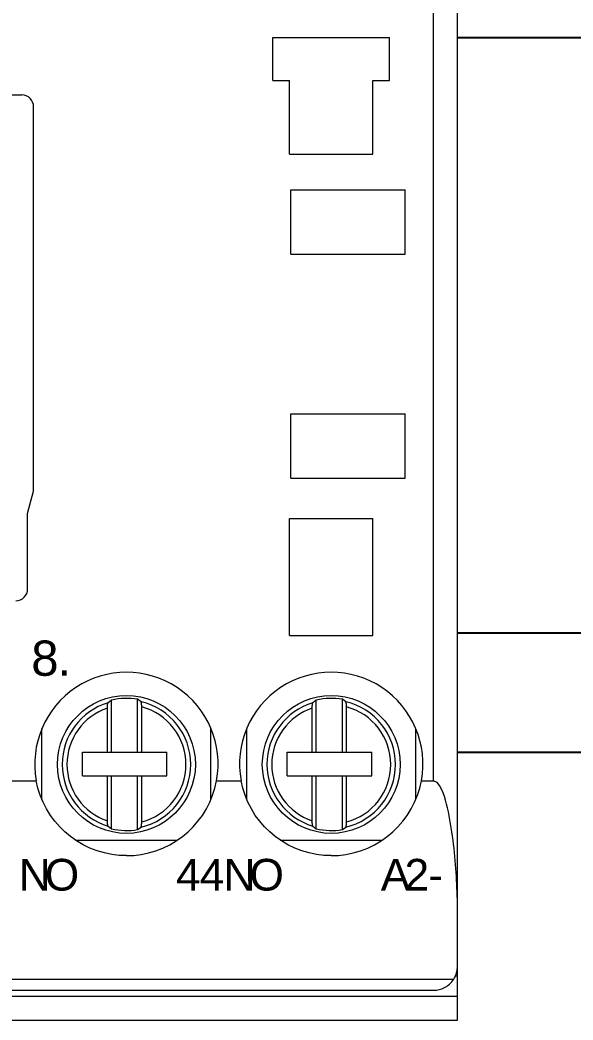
# Model space of a CAD drawing. Header units: millimetres. Extents: x 42356 to 50646, y 31507 to 39566.
# Drawn here: x 47762.25 to 47785.48, y 37788.77 to 37830.76 of the extents above; entities that cross this region are included whole.
import ezdxf

# ---------------------------------------------------------------- set-up
doc = ezdxf.new("R2010")
doc.units = ezdxf.units.MM
doc.set_wipeout_variables(frame=1)
doc.layers.add('000-PI-Oprema', color=30, linetype='Continuous', lineweight=5)
doc.layers.add('004-PI-DIN Šina', color=3, linetype='Continuous')
doc.styles.get("Standard").update_dxf_attribs({"font": 'arial.ttf'})

# ---------------------------------------------------------------- blocks, each defined once
blk = doc.blocks.new('*U322')
at = {"layer": '004-PI-DIN Šina'}
blk.add_lwpolyline([(530, -17.5), (530, 17.5), (0, 17.5), (0, -17.5)], close=True, dxfattribs=at)
for points in [[(0, 12.5), (530, 12.5)], [(0, -12.5), (530, -12.5)]]:
    blk.add_lwpolyline(points, dxfattribs=at)
blk = doc.blocks.new('3RH21401FB40')
blk.add_wipeout([(47270.371, 37985.986), (47315.371, 37985.986), (47315.371, 37928.486), (47270.371, 37928.486)]).dxf.layer = '000-PI-Oprema'
at = {"layer": '000-PI-Oprema'}
for p, q in [((47315.371, 37930.736), (47315.371, 37983.736)), ((47314.371, 37938.532), (47314.371, 37975.94)), ((47307.621, 37969.736), (47312.521, 37969.736)), ((47307.621, 37967.936), (47307.621, 37969.736)), ((47312.521, 37967.936), (47312.521, 37969.736)), ((47307.621, 37967.936), (47308.321, 37967.936)), ((47308.321, 37964.836), (47308.321, 37967.936)), ((47311.821, 37967.936), (47312.521, 37967.936)), ((47311.821, 37964.836), (47311.821, 37967.936)), ((47293.921, 37967.329), (47297.071, 37967.329)), ((47297.571, 37950.689), (47297.571, 37966.829)), ((47308.321, 37964.836), (47311.821, 37964.836)), ((47308.371, 37963.336), (47313.171, 37963.336)), ((47308.371, 37960.636), (47308.371, 37963.336)), ((47313.171, 37960.636), (47313.171, 37963.336)), ((47308.371, 37960.636), (47313.171, 37960.636)), ((47308.371, 37953.936), (47313.171, 37953.936)), ((47308.371, 37951.236), (47308.371, 37953.936)), ((47313.171, 37951.236), (47313.171, 37953.936)), ((47308.371, 37951.236), (47313.171, 37951.236)), ((47297.321, 37949.759), (47297.571, 37950.689)), ((47297.321, 37946.589), (47297.321, 37949.759)), ((47308.321, 37949.536), (47311.821, 37949.536)), ((47308.321, 37944.636), (47308.321, 37949.536)), ((47311.821, 37944.636), (47311.821, 37949.536)), ((47308.321, 37944.636), (47311.821, 37944.636)), ((47300.696, 37941.797), (47300.698, 37941.801)), ((47300.698, 37941.801), (47300.7, 37941.803)), ((47300.841, 37941.919), (47300.7, 37941.803)), ((47300.841, 37939.731), (47300.841, 37941.919)), ((47301.941, 37939.731), (47301.941, 37941.951)), ((47302.083, 37941.846), (47301.941, 37941.951)), ((47302.085, 37941.843), (47302.083, 37941.846)), ((47302.088, 37941.839), (47302.085, 37941.843)), ((47302.09, 37941.833), (47302.088, 37941.839)), ((47302.093, 37941.827), (47302.09, 37941.833)), ((47302.095, 37941.819), (47302.093, 37941.827)), ((47302.097, 37941.809), (47302.095, 37941.819)), ((47302.099, 37941.799), (47302.097, 37941.809)), ((47309.296, 37941.797), (47309.298, 37941.801)), ((47309.298, 37941.801), (47309.3, 37941.803)), ((47309.441, 37941.919), (47309.3, 37941.803)), ((47309.441, 37939.731), (47309.441, 37941.919)), ((47310.541, 37939.731), (47310.541, 37941.951)), ((47310.683, 37941.846), (47310.541, 37941.951)), ((47310.685, 37941.843), (47310.683, 37941.846)), ((47310.688, 37941.839), (47310.685, 37941.843)), ((47310.69, 37941.833), (47310.688, 37941.839)), ((47310.693, 37941.827), (47310.69, 37941.833)), ((47310.695, 37941.819), (47310.693, 37941.827)), ((47310.697, 37941.809), (47310.695, 37941.819)), ((47310.699, 37941.799), (47310.697, 37941.809)), ((47300.671, 37941.599), (47300.672, 37941.613)), ((47300.671, 37941.585), (47300.671, 37941.599)), ((47300.671, 37939.731), (47300.671, 37941.585)), ((47300.672, 37941.642), (47300.673, 37941.655)), ((47300.672, 37941.627), (47300.672, 37941.642)), ((47300.672, 37941.613), (47300.672, 37941.627)), ((47300.673, 37941.655), (47300.674, 37941.668)), ((47300.674, 37941.668), (47300.675, 37941.681)), ((47300.675, 37941.681), (47300.676, 37941.694)), ((47300.676, 37941.694), (47300.677, 37941.706)), ((47300.677, 37941.706), (47300.678, 37941.718)), ((47300.678, 37941.718), (47300.679, 37941.73)), ((47300.679, 37941.73), (47300.681, 37941.74)), ((47300.681, 37941.74), (47300.682, 37941.75)), ((47300.682, 37941.75), (47300.684, 37941.759)), ((47300.684, 37941.759), (47300.686, 37941.768)), ((47300.686, 37941.768), (47300.688, 37941.776)), ((47300.688, 37941.776), (47300.69, 37941.783)), ((47300.69, 37941.783), (47300.692, 37941.788)), ((47300.692, 37941.788), (47300.694, 37941.793)), ((47300.694, 37941.793), (47300.696, 37941.797)), ((47302.101, 37941.787), (47302.099, 37941.799)), ((47302.103, 37941.775), (47302.101, 37941.787)), ((47302.105, 37941.762), (47302.103, 37941.775)), ((47302.106, 37941.747), (47302.105, 37941.762)), ((47302.108, 37941.732), (47302.106, 37941.747)), ((47302.109, 37941.717), (47302.108, 37941.732)), ((47302.11, 37941.701), (47302.109, 37941.717)), ((47302.11, 37941.684), (47302.11, 37941.701)), ((47302.111, 37941.667), (47302.11, 37941.684)), ((47302.111, 37941.65), (47302.111, 37941.667)), ((47302.111, 37941.633), (47302.111, 37941.65)), ((47302.111, 37939.731), (47302.111, 37941.633)), ((47309.271, 37941.599), (47309.272, 37941.613)), ((47309.271, 37941.585), (47309.271, 37941.599)), ((47309.271, 37939.731), (47309.271, 37941.585)), ((47309.272, 37941.642), (47309.273, 37941.655)), ((47309.272, 37941.627), (47309.272, 37941.642)), ((47309.272, 37941.613), (47309.272, 37941.627)), ((47309.273, 37941.655), (47309.274, 37941.668)), ((47309.274, 37941.668), (47309.275, 37941.681)), ((47309.275, 37941.681), (47309.276, 37941.694)), ((47309.276, 37941.694), (47309.277, 37941.706)), ((47309.277, 37941.706), (47309.278, 37941.718)), ((47309.278, 37941.718), (47309.279, 37941.73)), ((47309.279, 37941.73), (47309.281, 37941.74)), ((47309.281, 37941.74), (47309.282, 37941.75)), ((47309.282, 37941.75), (47309.284, 37941.759)), ((47309.284, 37941.759), (47309.286, 37941.768)), ((47309.286, 37941.768), (47309.288, 37941.776)), ((47309.288, 37941.776), (47309.29, 37941.783)), ((47309.29, 37941.783), (47309.292, 37941.788)), ((47309.292, 37941.788), (47309.294, 37941.793)), ((47309.294, 37941.793), (47309.296, 37941.797)), ((47310.701, 37941.787), (47310.699, 37941.799)), ((47310.703, 37941.775), (47310.701, 37941.787)), ((47310.705, 37941.762), (47310.703, 37941.775)), ((47310.706, 37941.747), (47310.705, 37941.762)), ((47310.708, 37941.732), (47310.706, 37941.747)), ((47310.709, 37941.717), (47310.708, 37941.732)), ((47310.71, 37941.701), (47310.709, 37941.717)), ((47310.71, 37941.684), (47310.71, 37941.701)), ((47310.711, 37941.667), (47310.71, 37941.684)), ((47310.711, 37941.65), (47310.711, 37941.667)), ((47310.711, 37941.633), (47310.711, 37941.65)), ((47310.711, 37939.731), (47310.711, 37941.633)), ((47297.921, 37937.746), (47297.921, 37940.726)), ((47305.021, 37937.746), (47305.021, 37940.726)), ((47306.521, 37937.746), (47306.521, 37940.726)), ((47313.621, 37937.746), (47313.621, 37940.726)), ((47299.621, 37939.731), (47300.671, 37939.731)), ((47299.621, 37938.731), (47299.621, 37939.731)), ((47300.671, 37939.731), (47300.841, 37939.731)), ((47300.841, 37939.731), (47301.941, 37939.731)), ((47301.941, 37939.731), (47302.111, 37939.731)), ((47302.111, 37939.731), (47303.171, 37939.731)), ((47303.171, 37938.731), (47303.171, 37939.731)), ((47308.221, 37939.731), (47311.771, 37939.731)), ((47308.221, 37938.731), (47308.221, 37939.731)), ((47311.771, 37938.731), (47311.771, 37939.731)), ((47296.656, 37938.532), (47297.686, 37938.532)), ((47297.756, 37938.226), (47297.686, 37938.532)), ((47299.621, 37938.731), (47300.671, 37938.731)), ((47300.671, 37938.731), (47300.841, 37938.731)), ((47300.671, 37936.848), (47300.671, 37938.731)), ((47300.841, 37938.731), (47301.941, 37938.731)), ((47300.841, 37936.513), (47300.841, 37938.731)), ((47301.941, 37938.731), (47302.111, 37938.731)), ((47301.941, 37936.481), (47301.941, 37938.731)), ((47302.111, 37938.731), (47303.171, 37938.731)), ((47302.111, 37936.8), (47302.111, 37938.731)), ((47305.186, 37938.226), (47305.256, 37938.532)), ((47305.256, 37938.532), (47306.286, 37938.532)), ((47306.356, 37938.226), (47306.286, 37938.532)), ((47308.221, 37938.731), (47311.771, 37938.731)), ((47309.271, 37936.848), (47309.271, 37938.731)), ((47309.441, 37936.513), (47309.441, 37938.731)), ((47310.541, 37936.481), (47310.541, 37938.731)), ((47310.711, 37936.8), (47310.711, 37938.731)), ((47313.786, 37938.226), (47313.856, 37938.532)), ((47313.856, 37938.532), (47314.371, 37938.532)), ((47314.52, 37938.462), (47314.371, 37938.532)), ((47314.621, 37938.332), (47314.52, 37938.462)), ((47297.852, 37937.924), (47297.756, 37938.226)), ((47305.091, 37937.924), (47305.186, 37938.226)), ((47306.452, 37937.924), (47306.356, 37938.226)), ((47313.691, 37937.924), (47313.786, 37938.226)), ((47314.702, 37938.179), (47314.621, 37938.332)), ((47314.767, 37938.022), (47314.702, 37938.179)), ((47314.82, 37937.87), (47314.767, 37938.022)), ((47297.972, 37937.63), (47297.852, 37937.924)), ((47298.117, 37937.347), (47297.972, 37937.63)), ((47304.826, 37937.347), (47304.97, 37937.63)), ((47304.97, 37937.63), (47305.091, 37937.924)), ((47306.572, 37937.63), (47306.452, 37937.924)), ((47306.717, 37937.347), (47306.572, 37937.63)), ((47313.426, 37937.347), (47313.57, 37937.63)), ((47313.57, 37937.63), (47313.691, 37937.924)), ((47314.868, 37937.714), (47314.82, 37937.87)), ((47314.911, 37937.555), (47314.868, 37937.714)), ((47298.282, 37937.079), (47298.117, 37937.347)), ((47304.66, 37937.079), (47304.826, 37937.347)), ((47306.882, 37937.079), (47306.717, 37937.347)), ((47313.26, 37937.079), (47313.426, 37937.347)), ((47314.951, 37937.393), (47314.911, 37937.555)), ((47314.988, 37937.229), (47314.951, 37937.393)), ((47315.023, 37937.063), (47314.988, 37937.229)), ((47298.468, 37936.828), (47298.282, 37937.079)), ((47298.669, 37936.596), (47298.468, 37936.828)), ((47300.671, 37936.831), (47300.671, 37936.848)), ((47300.672, 37936.813), (47300.671, 37936.831)), ((47300.672, 37936.796), (47300.672, 37936.813)), ((47300.673, 37936.779), (47300.672, 37936.796)), ((47300.674, 37936.763), (47300.673, 37936.779)), ((47300.675, 37936.747), (47300.674, 37936.763)), ((47302.11, 37936.748), (47302.111, 37936.765)), ((47302.111, 37936.783), (47302.111, 37936.8)), ((47302.111, 37936.765), (47302.111, 37936.783)), ((47304.274, 37936.596), (47304.475, 37936.828)), ((47304.475, 37936.828), (47304.66, 37937.079)), ((47307.068, 37936.828), (47306.882, 37937.079)), ((47307.269, 37936.596), (47307.068, 37936.828)), ((47309.271, 37936.831), (47309.271, 37936.848)), ((47309.272, 37936.813), (47309.271, 37936.831)), ((47309.272, 37936.796), (47309.272, 37936.813)), ((47309.273, 37936.779), (47309.272, 37936.796)), ((47309.274, 37936.763), (47309.273, 37936.779)), ((47309.275, 37936.747), (47309.274, 37936.763)), ((47310.71, 37936.748), (47310.711, 37936.765)), ((47310.711, 37936.783), (47310.711, 37936.8)), ((47310.711, 37936.765), (47310.711, 37936.783)), ((47312.874, 37936.596), (47313.075, 37936.828)), ((47313.075, 37936.828), (47313.26, 37937.079)), ((47315.055, 37936.895), (47315.023, 37937.063)), ((47315.085, 37936.725), (47315.055, 37936.895)), ((47298.885, 37936.385), (47298.669, 37936.596)), ((47299.121, 37936.187), (47298.885, 37936.385)), ((47300.676, 37936.732), (47300.675, 37936.747)), ((47300.678, 37936.717), (47300.676, 37936.732)), ((47300.679, 37936.703), (47300.678, 37936.717)), ((47300.681, 37936.69), (47300.679, 37936.703)), ((47300.683, 37936.679), (47300.681, 37936.69)), ((47300.685, 37936.668), (47300.683, 37936.679)), ((47300.688, 37936.658), (47300.685, 37936.668)), ((47300.69, 37936.649), (47300.688, 37936.658)), ((47300.692, 37936.642), (47300.69, 37936.649)), ((47300.695, 37936.637), (47300.692, 37936.642)), ((47300.697, 37936.632), (47300.695, 37936.637)), ((47300.7, 37936.629), (47300.697, 37936.632)), ((47300.7, 37936.629), (47300.841, 37936.513)), ((47301.941, 37936.481), (47302.083, 37936.587)), ((47302.083, 37936.587), (47302.085, 37936.59)), ((47302.085, 37936.59), (47302.088, 37936.594)), ((47302.088, 37936.594), (47302.09, 37936.599)), ((47302.09, 37936.599), (47302.093, 37936.606)), ((47302.093, 37936.606), (47302.095, 37936.614)), ((47302.095, 37936.614), (47302.097, 37936.623)), ((47302.097, 37936.623), (47302.099, 37936.634)), ((47302.099, 37936.634), (47302.101, 37936.645)), ((47302.101, 37936.645), (47302.103, 37936.657)), ((47302.103, 37936.657), (47302.105, 37936.671)), ((47302.105, 37936.671), (47302.106, 37936.685)), ((47302.106, 37936.685), (47302.108, 37936.7)), ((47302.108, 37936.7), (47302.109, 37936.716)), ((47302.109, 37936.716), (47302.11, 37936.731)), ((47302.11, 37936.731), (47302.11, 37936.748)), ((47303.821, 37936.187), (47304.058, 37936.385)), ((47304.058, 37936.385), (47304.274, 37936.596)), ((47307.485, 37936.385), (47307.269, 37936.596)), ((47307.721, 37936.187), (47307.485, 37936.385)), ((47309.276, 37936.732), (47309.275, 37936.747)), ((47309.278, 37936.717), (47309.276, 37936.732)), ((47309.279, 37936.703), (47309.278, 37936.717)), ((47309.281, 37936.69), (47309.279, 37936.703)), ((47309.283, 37936.679), (47309.281, 37936.69)), ((47309.285, 37936.668), (47309.283, 37936.679)), ((47309.288, 37936.658), (47309.285, 37936.668)), ((47309.29, 37936.649), (47309.288, 37936.658)), ((47309.292, 37936.642), (47309.29, 37936.649)), ((47309.295, 37936.637), (47309.292, 37936.642)), ((47309.297, 37936.632), (47309.295, 37936.637)), ((47309.3, 37936.629), (47309.297, 37936.632)), ((47309.3, 37936.629), (47309.441, 37936.513)), ((47310.541, 37936.481), (47310.683, 37936.587)), ((47310.683, 37936.587), (47310.685, 37936.59)), ((47310.685, 37936.59), (47310.688, 37936.594)), ((47310.688, 37936.594), (47310.69, 37936.599)), ((47310.69, 37936.599), (47310.693, 37936.606)), ((47310.693, 37936.606), (47310.695, 37936.614)), ((47310.695, 37936.614), (47310.697, 37936.623)), ((47310.697, 37936.623), (47310.699, 37936.634)), ((47310.699, 37936.634), (47310.701, 37936.645)), ((47310.701, 37936.645), (47310.703, 37936.657)), ((47310.703, 37936.657), (47310.705, 37936.671)), ((47310.705, 37936.671), (47310.706, 37936.685)), ((47310.706, 37936.685), (47310.708, 37936.7)), ((47310.708, 37936.7), (47310.709, 37936.716)), ((47310.709, 37936.716), (47310.71, 37936.731)), ((47310.71, 37936.731), (47310.71, 37936.748)), ((47312.421, 37936.187), (47312.658, 37936.385)), ((47312.658, 37936.385), (47312.874, 37936.596)), ((47315.113, 37936.554), (47315.085, 37936.725)), ((47315.139, 37936.382), (47315.113, 37936.554)), ((47315.164, 37936.209), (47315.139, 37936.382)), ((47299.377, 37936.005), (47299.121, 37936.187)), ((47299.331, 37936.036), (47303.612, 37936.036)), ((47299.651, 37935.844), (47299.377, 37936.005)), ((47303.291, 37935.844), (47303.565, 37936.005)), ((47303.565, 37936.005), (47303.821, 37936.187)), ((47307.977, 37936.005), (47307.721, 37936.187)), ((47307.931, 37936.036), (47312.212, 37936.036)), ((47308.251, 37935.844), (47307.977, 37936.005)), ((47311.891, 37935.844), (47312.165, 37936.005)), ((47312.165, 37936.005), (47312.421, 37936.187)), ((47315.187, 37936.036), (47315.164, 37936.209)), ((47315.208, 37935.863), (47315.187, 37936.036)), ((47299.939, 37935.704), (47299.651, 37935.844)), ((47300.238, 37935.589), (47299.939, 37935.704)), ((47300.544, 37935.5), (47300.238, 37935.589)), ((47302.398, 37935.5), (47302.705, 37935.589)), ((47302.705, 37935.589), (47303.004, 37935.704)), ((47303.004, 37935.704), (47303.291, 37935.844)), ((47308.539, 37935.704), (47308.251, 37935.844)), ((47308.838, 37935.589), (47308.539, 37935.704)), ((47309.144, 37935.5), (47308.838, 37935.589)), ((47310.998, 37935.5), (47311.305, 37935.589)), ((47311.305, 37935.589), (47311.604, 37935.704)), ((47311.604, 37935.704), (47311.891, 37935.844)), ((47315.228, 37935.691), (47315.208, 37935.863)), ((47315.246, 37935.518), (47315.228, 37935.691)), ((47315.263, 37935.347), (47315.246, 37935.518)), ((47300.855, 37935.436), (47300.544, 37935.5)), ((47301.165, 37935.398), (47300.855, 37935.436)), ((47301.471, 37935.386), (47301.165, 37935.398)), ((47301.471, 37935.386), (47301.777, 37935.398)), ((47301.777, 37935.398), (47302.088, 37935.436)), ((47302.088, 37935.436), (47302.398, 37935.5)), ((47309.455, 37935.436), (47309.144, 37935.5)), ((47309.765, 37935.398), (47309.455, 37935.436)), ((47310.071, 37935.386), (47309.765, 37935.398)), ((47310.071, 37935.386), (47310.377, 37935.398)), ((47310.377, 37935.398), (47310.688, 37935.436)), ((47310.688, 37935.436), (47310.998, 37935.5)), ((47315.278, 37935.177), (47315.263, 37935.347)), ((47315.292, 37935.008), (47315.278, 37935.177)), ((47315.305, 37934.842), (47315.292, 37935.008)), ((47315.316, 37934.677), (47315.305, 37934.842)), ((47315.327, 37934.514), (47315.316, 37934.677)), ((47315.336, 37934.354), (47315.327, 37934.514)), ((47315.344, 37934.194), (47315.336, 37934.354)), ((47315.351, 37934.032), (47315.344, 37934.194)), ((47315.357, 37933.868), (47315.351, 37934.032)), ((47315.362, 37933.703), (47315.357, 37933.868)), ((47315.366, 37933.537), (47315.362, 37933.703)), ((47315.369, 37933.369), (47315.366, 37933.537)), ((47315.371, 37933.2), (47315.369, 37933.369)), ((47315.371, 37933.031), (47315.371, 37933.2)), ((47315.333, 37930.461), (47315.347, 37930.516)), ((47315.347, 37930.516), (47315.357, 37930.572)), ((47315.357, 37930.572), (47315.365, 37930.627)), ((47315.365, 37930.627), (47315.37, 37930.682)), ((47315.37, 37930.682), (47315.371, 37930.736)), ((47315.371, 37930.336), (47315.371, 37930.732)), ((47270.527, 37930.201), (47315.216, 37930.201)), ((47315.084, 37930.035), (47315.131, 37930.086)), ((47315.131, 37930.086), (47315.175, 37930.142)), ((47315.175, 37930.142), (47315.216, 37930.201)), ((47315.216, 37930.201), (47315.245, 37930.25)), ((47315.245, 37930.25), (47315.272, 37930.301)), ((47315.272, 37930.301), (47315.295, 37930.353)), ((47315.288, 37930.336), (47315.371, 37930.336)), ((47315.295, 37930.353), (47315.315, 37930.407)), ((47315.315, 37930.407), (47315.333, 37930.461)), ((47315.371, 37929.486), (47315.371, 37930.336)), ((47271.371, 37929.736), (47314.371, 37929.736)), ((47314.371, 37929.736), (47314.427, 37929.738)), ((47314.427, 37929.738), (47314.484, 37929.743)), ((47314.484, 37929.743), (47314.542, 37929.751)), ((47314.542, 37929.751), (47314.601, 37929.763)), ((47314.601, 37929.763), (47314.659, 37929.779)), ((47314.659, 37929.779), (47314.717, 37929.798)), ((47314.717, 37929.798), (47314.774, 37929.821)), ((47314.774, 37929.821), (47314.83, 37929.848)), ((47314.83, 37929.848), (47314.884, 37929.878)), ((47314.884, 37929.878), (47314.937, 37929.911)), ((47314.937, 37929.911), (47314.986, 37929.948)), ((47314.986, 37929.948), (47315.036, 37929.989)), ((47315.036, 37929.989), (47315.084, 37930.035)), ((47270.371, 37929.486), (47315.371, 37929.486)), ((47315.371, 37928.486), (47315.371, 37929.486)), ((47270.371, 37928.486), (47315.371, 37928.486))]:
    blk.add_line(p, q, dxfattribs=at)
for centre in [(47301.471, 37939.216), (47310.071, 37939.216)]:
    blk.add_circle(centre, 2.895, dxfattribs=at)
for centre, radius, start, end in [((47297.071, 37966.829), 0.5, 0.0001, 90), ((47296.821, 37946.589), 0.5, 270.0003, 359.9998), ((47301.471, 37939.236), 3.85, 349.4663, 190.5337), ((47310.071, 37939.236), 3.85, 349.4663, 190.5337), ((47301.471, 37939.216), 2.7, 106.6007, 180), ((47301.471, 37939.216), 2.775, 80.2497, 103.121), ((47301.471, 37939.216), 2.7, 283.087, 76.913), ((47310.071, 37939.216), 2.7, 106.6007, 180), ((47310.071, 37939.216), 2.775, 80.2497, 103.121), ((47310.071, 37939.216), 2.7, 283.0869, 76.9131), ((47301.471, 37939.216), 2.5, 108.6629, 180), ((47301.471, 37939.216), 2.5, 284.8328, 75.1671), ((47310.071, 37939.216), 2.5, 108.6629, 180), ((47310.071, 37939.216), 2.5, 284.8329, 75.1671), ((47301.471, 37939.216), 2.7, 180, 253.3993), ((47301.471, 37939.216), 2.5, 180, 251.3371), ((47310.071, 37939.216), 2.7, 180, 253.3993), ((47310.071, 37939.216), 2.5, 180, 251.3371), ((47301.471, 37939.216), 2.775, 256.879, 279.7503), ((47310.071, 37939.216), 2.775, 256.879, 279.7503), ((47311.626, 37932.236), 2.5, 270, 270.3415)]:
    blk.add_arc(centre, radius, start, end, dxfattribs=at)
for s, height, p in [('8', 1.479, (47297.471, 37942.939)), ('8', 1.479, (47297.471, 37942.939)), ('.', 1.479, (47298.579, 37942.939)), ('.', 1.479, (47298.579, 37942.939)), ('N', 1.331, (47296.946, 37933.919)), ('O', 1.331, (47298.04, 37933.919)), ('4', 1.331, (47303.551, 37933.919)), ('4', 1.331, (47304.548, 37933.919)), ('N', 1.331, (47305.546, 37933.919)), ('O', 1.331, (47306.64, 37933.919)), ('A', 1.331, (47312.151, 37933.919)), ('2', 1.331, (47313.148, 37933.919)), ('-', 1.331, (47314.146, 37933.919))]:
    blk.add_text(s, height=height, dxfattribs=at).set_placement(p)

msp = doc.modelspace()

# ---------------------------------------------------------------- block references
msp.add_blockref('*U322', (47537.526, 37817.519))

# ---------------------------------------------------------------- next in the draw order: block references
at = {"layer": '000-PI-Oprema'}
msp.add_blockref('3RH21401FB40', (465.255, -139.717), dxfattribs=at)

doc.saveas('drawing.dxf')
